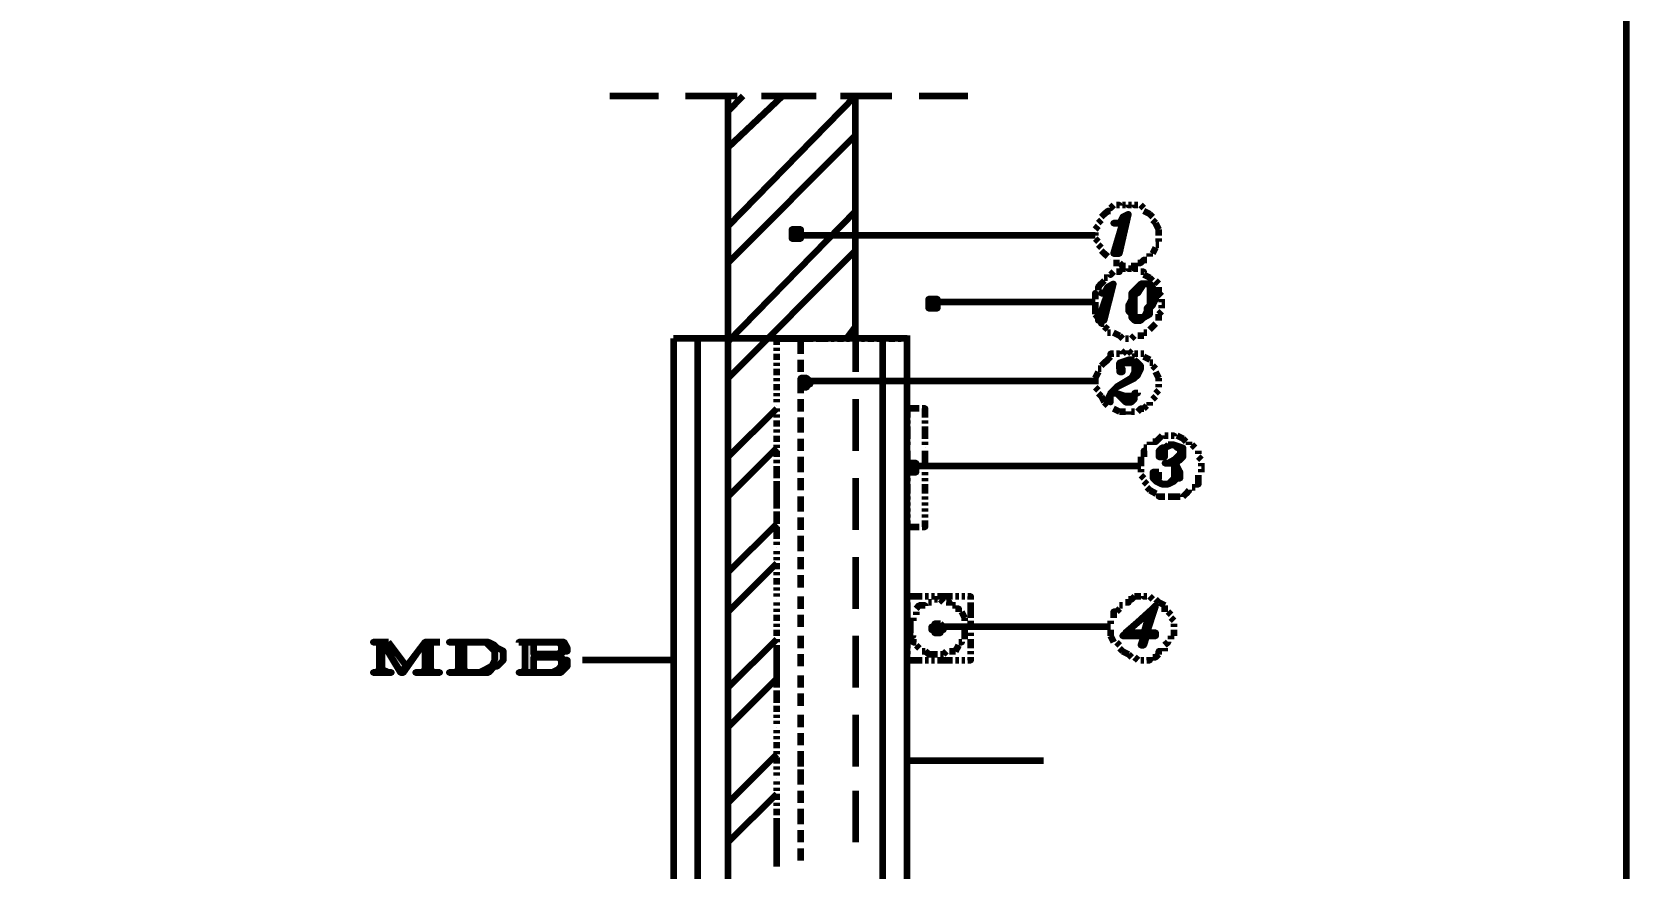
# Model space of a CAD drawing. Header units: inches. Extents: x 16 to 776, y 37 to 575.
# Drawn here: x 325.8 to 413.3, y 358.6 to 404.5 of the extents above; entities that cross this region are included whole.
import ezdxf

# ---------------------------------------------------------------- set-up
doc = ezdxf.new("R2010")
doc.units = ezdxf.units.IN
doc.header["$MEASUREMENT"] = 0
for name, color, linetype, lineweight in [('H', 7, 'CONTINUOUS', 100), ('P', 250, 'CONTINUOUS', 100), ('Text', 250, 'CONTINUOUS', 100)]:
    doc.layers.add(name, color=color, linetype=linetype, lineweight=lineweight)
doc.styles.get("Standard").update_dxf_attribs({"font": 'txt', "width": 0.75})

msp = doc.modelspace()

# ---------------------------------------------------------------- hatches: boundary and pattern name
at = {"layer": 'H', "linetype": 'Continuous'}
for points in [[(386, 394.5), (385.667, 394.333), (385.667, 394), (385.167, 392.333), (385.5, 392.333)], [(367.667, 393.667), (368, 393.667), (367.5, 393.667)], [(368, 393.667), (367.5, 393.667), (368, 393.5)], [(367.5, 393.667), (368, 393.5), (367.5, 393.5)], [(368, 393.5), (367.5, 393.5), (368, 393.333)], [(367.5, 393.5), (368, 393.333), (367.5, 393.333)], [(368, 393.333), (367.5, 393.333), (368, 393.167)], [(367.5, 393.333), (368, 393.167), (367.5, 393.167)], [(367.833, 393.667), (367.667, 393.667), (368, 393.667)], [(368, 393.167), (367.5, 393.167), (367.833, 393.167)], [(367.5, 393.167), (367.833, 393.167), (367.667, 393.167)], [(385.167, 390.667), (384.833, 390.5), (384.833, 390.167), (384.333, 388.667), (384.667, 388.667)], [(387.167, 390.667), (386.833, 390.667), (386.667, 390.667), (386.333, 390.333), (386.167, 390.167), (386.167, 389.833), (386, 389.5), (386, 389.167), (386.167, 389), (386.167, 388.833), (386.333, 388.667), (386.333, 388.833), (386.333, 389), (386.333, 389.5), (386.333, 389.833), (386.333, 390.167), (386.5, 390.167), (386.833, 390.667), (387, 390.667)], [(375.167, 389.833), (375.5, 389.833), (375, 389.833)], [(375.5, 389.833), (375, 389.833), (375.5, 389.667)], [(375, 389.833), (375.5, 389.667), (375, 389.667)], [(375.333, 389.833), (375.167, 389.833), (375.5, 389.833)], [(375.5, 389.667), (375, 389.667), (375.5, 389.5)], [(375, 389.667), (375.5, 389.5), (375, 389.5)], [(375.5, 389.5), (375, 389.5), (375.5, 389.333)], [(375, 389.5), (375.5, 389.333), (375, 389.333)], [(375.5, 389.333), (375, 389.333), (375.333, 389.333)], [(375, 389.333), (375.333, 389.333), (375.167, 389.333)], [(386.333, 386.5), (386, 386.5), (385.5, 386.333), (385.5, 386), (385.5, 385.833), (385.667, 385.833), (385.667, 386), (385.5, 386), (385.5, 386.333), (385.667, 386.333), (386, 386.333), (386.333, 386.333)], [(368.167, 385.5), (368.333, 385.5), (368, 385.5)], [(368.333, 385.5), (368, 385.5), (368.5, 385.333)], [(368, 385.5), (368.5, 385.333), (368, 385.333)], [(368.5, 385.333), (368, 385.333), (368.5, 385.167)], [(368, 385.333), (368.5, 385.167), (368, 385.167)], [(368.5, 385.167), (368, 385.167), (368.333, 385.167)], [(368.333, 385.167), (368, 385.167), (368.333, 385)], [(368, 385.167), (368.333, 385), (368, 385)], [(368, 385), (368.167, 385), (368.333, 385)], [(386.333, 384.667), (386.333, 384.5), (385.833, 384.5), (386.333, 384.333)], [(388.167, 381.833), (388, 381.667), (387.833, 381.667), (387.667, 381.5), (387.667, 381.167), (388, 381.167), (388, 381.5), (387.667, 381.5), (387.833, 381.667), (388, 381.667), (388.333, 381.833), (388.5, 381.833)], [(374, 380.833), (374.333, 380.833), (373.833, 380.833)], [(374.333, 380.833), (373.833, 380.833), (374.333, 380.667)], [(373.833, 380.833), (374.333, 380.667), (373.833, 380.667)], [(374.333, 380.667), (373.833, 380.667), (374.333, 380.5)], [(373.833, 380.667), (374.333, 380.5), (373.833, 380.5)], [(374.333, 380.5), (373.833, 380.5), (374.333, 380.333)], [(373.833, 380.5), (374.333, 380.333), (373.833, 380.333)], [(374.333, 380.333), (373.833, 380.333), (374.167, 380.333)], [(373.833, 380.333), (374.167, 380.333), (374, 380.333)], [(374.167, 380.833), (374, 380.833), (374.333, 380.833)], [(387.667, 380.333), (387.333, 380.333), (387.333, 380), (387.5, 379.833), (387.833, 379.667), (387.667, 379.833), (387.5, 380), (387.333, 380), (387.667, 380)], [(387.5, 373), (385.667, 371.333), (386.833, 371.333), (386.667, 370.833), (386.833, 370.833), (387, 371.333), (387.5, 371.333), (387.5, 371.5), (387, 371.5), (385.833, 371.5), (387.167, 372.667)], [(387.5, 373), (387.167, 372.667), (386.833, 371.5), (385.833, 371.5), (387, 371.5)], [(375.333, 371.833), (375.833, 371.833), (375.167, 371.833)], [(375.833, 371.833), (375.167, 371.833), (375.833, 371.667)], [(375.167, 371.833), (375.833, 371.667), (375.167, 371.667)], [(375.167, 371.667), (375.833, 371.667), (375.333, 371.667)], [(375.5, 372), (375.667, 372), (375.333, 372)], [(375.667, 372), (375.333, 372), (375.833, 371.833)], [(375.333, 372), (375.833, 371.833), (375.333, 371.833)], [(375.833, 371.667), (375.333, 371.667), (375.667, 371.667)], [(375.667, 371.667), (375.333, 371.667), (375.667, 371.5)], [(375.333, 371.667), (375.667, 371.5), (375.333, 371.5)], [(375.333, 371.5), (375.667, 371.5), (375.5, 371.5)], [(344.833, 371), (344.833, 369.5), (344.667, 369.333), (344.5, 369.333), (345.5, 369.333), (345.333, 369.333), (345, 369.5), (345, 371)], [(345.333, 371), (344.5, 371), (344.667, 371), (344.833, 371), (345, 371), (346, 369.333), (346.333, 369.667)], [(348.167, 371), (347.333, 371), (346.333, 369.667), (346, 369.333), (346.167, 369.333), (347.333, 371), (347.833, 371)], [(347.833, 371), (347.333, 371), (347.333, 369.5), (347.167, 369.333), (347, 369.333), (346.833, 369.333), (348.167, 369.333), (347.833, 369.333), (347.667, 369.5), (347.667, 371)], [(350.333, 371), (348.667, 371), (349, 371), (350.333, 371), (350.667, 371), (351, 370.667), (351.167, 370.5), (351.167, 370), (351, 369.667), (350.667, 369.5), (350.333, 369.333), (350, 369.333), (349, 369.333), (348.667, 369.333), (350.333, 369.333), (350.833, 369.333), (351.167, 369.667), (351.333, 369.667), (351.667, 370), (351.667, 370.5), (351.333, 370.667), (351.167, 370.833), (350.833, 371)], [(349, 371), (349.167, 371), (349.167, 369.5), (349, 369.333), (350, 369.333), (349.667, 369.333), (349.5, 369.5), (349.5, 371), (349.667, 371), (350, 371), (350.333, 371)], [(352.5, 371), (352.667, 371), (352.833, 371), (352.833, 369.5), (352.667, 369.333), (352.5, 369.333), (353.5, 369.333), (353.333, 369.333), (353.333, 369.5), (353.333, 370.167), (354.333, 370.167), (354.5, 370.167), (353.333, 370.333), (353.333, 371), (353.5, 371), (354.333, 371)], [(354.333, 371), (354.667, 371), (354.833, 370.833), (354.833, 370.5), (354.667, 370.333), (354.333, 370.333), (353.333, 370.333), (354.5, 370.167), (354.833, 370.333), (355, 370.5), (355.167, 370.5), (355.167, 370.667), (355, 371), (354.833, 371)], [(354.5, 370.167), (354.333, 370.167), (354.667, 370.167), (354.833, 370), (354.833, 369.667), (354.667, 369.5), (354.333, 369.333), (353.5, 369.333), (352.5, 369.333), (354.333, 369.333), (354.833, 369.333), (355, 369.5), (355.167, 369.667), (355.167, 370), (355, 370), (354.833, 370.167)]]:
    msp.add_hatch(color=0, dxfattribs=at).paths.add_polyline_path(points)
h = msp.add_hatch(color=0, dxfattribs=at)
edge = h.paths.add_edge_path()
edge.add_line((385.667, 394.333), (385.167, 394))
edge.add_line((385.167, 394), (385.5, 394))
edge.add_line((385.5, 394), (385.667, 394))
h = msp.add_hatch(color=0, dxfattribs=at)
edge = h.paths.add_edge_path()
edge.add_line((387, 390.667), (387.167, 390.667))
edge.add_line((387.167, 390.667), (387.167, 390.333))
edge.add_line((387.167, 390.333), (387.167, 389.833))
edge.add_line((387.167, 389.833), (387.167, 389.5))
edge.add_line((387.167, 389.5), (387, 389.333))
edge.add_line((387, 389.333), (387, 389.167))
edge.add_line((387, 389.167), (386.833, 388.833))
edge.add_line((386.833, 388.833), (386.667, 388.833))
edge.add_line((386.667, 388.833), (386.333, 388.833))
edge.add_line((386.333, 388.833), (386.333, 388.667))
edge.add_line((386.333, 388.667), (386.667, 388.667))
edge.add_line((386.667, 388.667), (386.833, 388.833))
edge.add_line((386.833, 388.833), (387.167, 389))
edge.add_line((387.167, 389), (387.167, 389.333))
edge.add_line((387.167, 389.333), (387.333, 389.5))
edge.add_line((387.333, 389.5), (387.5, 389.833))
edge.add_line((387.5, 389.833), (387.5, 390.167))
edge.add_line((387.5, 390.167), (387.333, 390.5))
h = msp.add_hatch(color=0, dxfattribs=at)
edge = h.paths.add_edge_path()
edge.add_line((384.833, 390.5), (384.5, 390.167))
edge.add_line((384.5, 390.167), (384.667, 390.167))
edge.add_line((384.667, 390.167), (384.833, 390.167))
h = msp.add_hatch(color=0, dxfattribs=at)
edge = h.paths.add_edge_path()
edge.add_line((386.333, 386.5), (386.333, 386.333))
edge.add_line((386.333, 386.333), (386.333, 386.167))
edge.add_line((386.333, 386.167), (386.333, 386))
edge.add_line((386.333, 386), (386.333, 385.833))
edge.add_line((386.333, 385.833), (386.167, 385.5))
edge.add_line((386.167, 385.5), (385.333, 385))
edge.add_line((385.333, 385), (385, 384.667))
edge.add_line((385, 384.667), (384.833, 384.333))
edge.add_line((384.833, 384.333), (385, 384.167))
edge.add_line((385, 384.167), (385, 384.5))
edge.add_line((385, 384.5), (385.333, 384.667))
edge.add_line((385.333, 384.667), (385, 384.667))
edge.add_line((385, 384.667), (385.333, 385))
edge.add_line((385.333, 385), (386.333, 385.5))
edge.add_line((386.333, 385.5), (386.5, 385.667))
edge.add_line((386.5, 385.667), (386.667, 386))
edge.add_line((386.667, 386), (386.667, 386.167))
edge.add_line((386.667, 386.167), (386.5, 386.333))
h = msp.add_hatch(color=0, dxfattribs=at)
edge = h.paths.add_edge_path()
edge.add_line((385, 384.667), (385.333, 384.667))
edge.add_line((385.333, 384.667), (385.833, 384.167))
edge.add_line((385.833, 384.167), (386.167, 384.167))
edge.add_line((386.167, 384.167), (386.333, 384.333))
edge.add_line((386.333, 384.333), (385.833, 384.5))
h = msp.add_hatch(color=0, dxfattribs=at)
edge = h.paths.add_edge_path()
edge.add_line((388.5, 381.833), (388.667, 381.667))
edge.add_line((388.667, 381.667), (388.833, 381.667))
edge.add_line((388.833, 381.667), (388.833, 381.333))
edge.add_line((388.833, 381.333), (388.667, 381.167))
edge.add_line((388.667, 381.167), (388.5, 381))
edge.add_line((388.5, 381), (388, 380.833))
edge.add_line((388, 380.833), (388.167, 380.833))
edge.add_line((388.167, 380.833), (388.5, 380.833))
edge.add_line((388.5, 380.833), (388.5, 380.5))
edge.add_line((388.5, 380.5), (388.5, 380.167))
edge.add_line((388.5, 380.167), (388.5, 380))
edge.add_line((388.5, 380), (388.333, 379.833))
edge.add_line((388.333, 379.833), (387.833, 379.667))
edge.add_line((387.833, 379.667), (388.167, 379.667))
edge.add_line((388.167, 379.667), (388.5, 379.833))
edge.add_line((388.5, 379.833), (388.667, 380))
edge.add_line((388.667, 380), (388.833, 380))
edge.add_line((388.833, 380), (388.833, 380.333))
edge.add_line((388.833, 380.333), (388.667, 380.667))
edge.add_line((388.667, 380.667), (388.333, 380.833))
edge.add_line((388.333, 380.833), (388.5, 380.833))
edge.add_line((388.5, 380.833), (388.833, 381))
edge.add_line((388.833, 381), (389, 381.167))

# ---------------------------------------------------------------- linework, layer by layer
at = {"layer": 'P', "color": 0, "linetype": 'Continuous'}
for points in [[(54.833, 490.833), (413.333, 490.833), (413.333, 96.167), (54.833, 96.167), (54.833, 490.833)], [(220.833, 490.833), (413.333, 490.833), (413.333, 96.167), (220.833, 96.167), (220.833, 490.833)], [(357.5, 401), (360.167, 401)], [(361.667, 401), (364.5, 401)], [(364, 295), (364, 401)], [(364, 400.167), (364.833, 401)], [(364, 393.833), (371, 401)], [(364, 398.167), (367, 401)], [(365.833, 401), (368.833, 401)], [(370.167, 401), (373, 401)], [(371, 387.667), (371, 401)], [(374.5, 401), (377.167, 401)], [(364, 391.833), (371, 398.833)], [(364, 387.5), (371, 394.667)], [(384.5, 394.167), (384.333, 394)], [(384.667, 394.5), (384.5, 394.333)], [(385, 394.667), (384.833, 394.667), (384.667, 394.5)], [(385.167, 395), (385, 394.833), (385, 394.833)], [(386, 394.5), (386, 394.5), (385.667, 394.333), (385.667, 394), (385.167, 392.333), (385.5, 392.333), (386, 394.5)], [(385.667, 394.333), (385.5, 394), (385.167, 394), (385.167, 394), (385.5, 394), (385.667, 394), (385.667, 394.333)], [(385.5, 395), (385.5, 395), (385.333, 395)], [(385.833, 395), (385.667, 395)], [(386.167, 395), (386, 395), (386, 395)], [(386.5, 395), (386.333, 395), (386.333, 395)], [(386.833, 394.833), (386.667, 395)], [(387.167, 394.5), (386.833, 394.667)], [(387.333, 394.333), (387.167, 394.5)], [(387.5, 394), (387.333, 394.167)], [(367.833, 393.667), (367.667, 393.667), (367.5, 393.667), (368, 393.667), (367.833, 393.667)], [(368, 393.667), (367.5, 393.667), (367.5, 393.667), (368, 393.667), (368, 393.667)], [(368, 393.667), (367.5, 393.667), (367.5, 393.5), (368, 393.5), (368, 393.667)], [(367.833, 393.667), (367.833, 393.667), (367.667, 393.667), (367.667, 393.667), (367.5, 393.667)], [(367.5, 393.667), (367.5, 393.5), (367.5, 393.333)], [(368, 393.5), (367.5, 393.5), (367.5, 393.5), (368, 393.5), (368, 393.5)], [(368, 393.5), (367.5, 393.5), (367.5, 393.5), (368, 393.5), (368, 393.5)], [(368, 393.5), (367.5, 393.5), (367.5, 393.333), (368, 393.333), (368, 393.5)], [(368, 393.333), (367.5, 393.333), (367.5, 393.333), (368, 393.333), (368, 393.333)], [(368, 393.333), (367.5, 393.333), (367.5, 393.167), (368, 393.167), (368, 393.333)], [(367.667, 393.667), (367.833, 393.667), (367.667, 393.667), (367.667, 393.667)], [(367.833, 393.667), (367.667, 393.667), (367.667, 393.667), (367.833, 393.667), (367.833, 393.667)], [(384.167, 393.333), (367.667, 393.333)], [(368, 393.333), (368, 393.5), (368, 393.667)], [(368, 393.333), (368.167, 393.333)], [(384.333, 393.833), (384.167, 393.667)], [(384.167, 393.5), (384.167, 393.333)], [(387.667, 393.667), (387.5, 394)], [(387.667, 393.333), (387.667, 393.667)], [(387.667, 393.333), (387.667, 393.333)], [(364, 385.5), (371, 392.5)], [(368, 393.167), (367.5, 393.167), (367.5, 393.167), (368, 393.167), (368, 393.167)], [(368, 393.167), (367.5, 393.167), (367.5, 393.167), (368, 393.167), (368, 393.167)], [(368, 393.167), (367.5, 393.167), (367.5, 393.167), (368, 393.167), (368, 393.167)], [(368, 393.167), (367.5, 393.167), (367.5, 393.167), (368, 393.167), (368, 393.167)], [(368, 393.167), (367.5, 393.167), (367.667, 393.167), (367.833, 393.167), (368, 393.167)], [(367.5, 393.167), (367.5, 393.167), (367.667, 393.167)], [(367.833, 393.167), (367.667, 393.167), (367.667, 393.167), (367.833, 393.167), (367.833, 393.167)], [(367.833, 393.167), (368, 393.167), (368, 393.167), (368, 393.167)], [(384.167, 393.167), (384.333, 393)], [(384.333, 392.833), (384.5, 392.667)], [(384.5, 392.5), (384.667, 392.333)], [(387.333, 392.333), (387.5, 392.667)], [(387.5, 392.833), (387.667, 392.833)], [(387.667, 393), (387.667, 393.167)], [(384.667, 392.333), (384.833, 392.167)], [(385, 392), (385, 392)], [(385.167, 391.833), (385.5, 391.833)], [(385.5, 391.5), (385.5, 391.333), (385.333, 391.333)], [(385.5, 391.833), (385.667, 391.667), (385.833, 391.667)], [(385.833, 391.5), (385.667, 391.5), (385.5, 391.5)], [(386, 391.667), (386, 391.667)], [(386.167, 391.5), (386, 391.5), (386, 391.5)], [(386.167, 391.667), (386.333, 391.667), (386.333, 391.833)], [(386.5, 391.5), (386.333, 391.5), (386.333, 391.5)], [(386.5, 391.833), (386.667, 391.833), (386.833, 392)], [(386.833, 392), (386.833, 392), (387, 392)], [(387.167, 392.167), (387.167, 392.333)], [(385.167, 390.667), (385.167, 390.667), (384.833, 390.5), (384.833, 390.167), (384.333, 388.667), (384.667, 388.667), (385.167, 390.667)], [(384.5, 390.667), (384.333, 390.5), (384.333, 390.333)], [(384.667, 390.833), (384.5, 390.667)], [(384.833, 391), (384.667, 391)], [(385.167, 391.333), (385, 391.167), (385, 391.167)], [(387.167, 390.667), (386.833, 390.667), (386.667, 390.667), (386.333, 390.333), (386.167, 390.167), (386.167, 389.833), (386, 389.5), (386, 389.167), (386.167, 389), (386.167, 388.833), (386.333, 388.667), (386.333, 388.833), (386.333, 388.833), (386.333, 389), (386.333, 389.5), (386.333, 389.833), (386.333, 390.167), (386.5, 390.167), (386.833, 390.667), (386.833, 390.667), (387, 390.667), (387.167, 390.667)], [(387.167, 390.667), (387, 390.667), (387.167, 390.667), (387.167, 390.333), (387.167, 389.833), (387.167, 389.5), (387, 389.333), (387, 389.167), (386.833, 388.833), (386.667, 388.833), (386.333, 388.833), (386.333, 388.667), (386.667, 388.667), (386.833, 388.833), (387.167, 389), (387.167, 389.333), (387.333, 389.5), (387.5, 389.833), (387.5, 390.167), (387.333, 390.5), (387.167, 390.667), (387.167, 390.667)], [(386.833, 391.333), (386.833, 391.333), (386.667, 391.333)], [(387.167, 391), (386.833, 391.167)], [(387.333, 390.833), (387.167, 391)], [(387.667, 390.667), (387.5, 390.833)], [(375.333, 389.833), (375.167, 389.833), (375, 389.833), (375.5, 389.833), (375.333, 389.833)], [(375.5, 389.833), (375, 389.833), (375, 389.833), (375.5, 389.833), (375.5, 389.833)], [(375.5, 389.833), (375, 389.833), (375, 389.833), (375.5, 389.833), (375.5, 389.833)], [(375.5, 389.833), (375, 389.833), (375, 389.667), (375.5, 389.667), (375.5, 389.833)], [(375, 389.833), (375, 389.667), (375, 389.5)], [(375.167, 389.833), (375.167, 389.833), (375.167, 389.833), (375.333, 389.833), (375.167, 389.833)], [(375.333, 389.833), (375.167, 389.833), (375.167, 389.833), (375.333, 389.833), (375.333, 389.833)], [(375.333, 389.833), (375.167, 389.833), (375.167, 389.833), (375.333, 389.833), (375.333, 389.833)], [(375.333, 389.833), (375.167, 389.833), (375.167, 389.833)], [(375.5, 389.667), (375.5, 389.833), (375.5, 389.833)], [(384.167, 390.167), (384.167, 390.167), (384.167, 390)], [(384.167, 390), (384.167, 389.833)], [(384.833, 390.5), (384.667, 390.167), (384.5, 390.167), (384.5, 390.167), (384.667, 390.167), (384.833, 390.167), (384.833, 390.5)], [(387.667, 390.167), (387.667, 390.333), (387.667, 390.5)], [(387.833, 390), (387.667, 390.167)], [(387.833, 389.667), (387.833, 389.833)], [(375.5, 389.667), (375, 389.667), (375, 389.667), (375.5, 389.667), (375.5, 389.667)], [(375.5, 389.667), (375, 389.667), (375, 389.5), (375.5, 389.5), (375.5, 389.667)], [(375.5, 389.5), (375, 389.5), (375, 389.5), (375.5, 389.5), (375.5, 389.5)], [(375.5, 389.5), (375, 389.5), (375, 389.5), (375.5, 389.5), (375.5, 389.5)], [(375.5, 389.5), (375, 389.5), (375, 389.333), (375.5, 389.333), (375.5, 389.5)], [(375.5, 389.333), (375, 389.333), (375.167, 389.333), (375.333, 389.333), (375.5, 389.333)], [(375, 389.333), (375.167, 389.333), (375.167, 389.333)], [(375.333, 389.333), (375.167, 389.333), (375.167, 389.333), (375.333, 389.333), (375.333, 389.333)], [(375.333, 389.333), (375.167, 389.333), (375.167, 389.333), (375.333, 389.333), (375.333, 389.333)], [(375.333, 389.333), (375.167, 389.333), (375.167, 389.333), (375.167, 389.333), (375.333, 389.333)], [(384.167, 389.667), (375.333, 389.667)], [(375.333, 389.333), (375.5, 389.333), (375.5, 389.5)], [(375.5, 389.667), (375.667, 389.667)], [(384.167, 389.667), (384.167, 389.333)], [(384.167, 389.333), (384.167, 389)], [(384.167, 389), (384.333, 388.833), (384.333, 388.667)], [(387.667, 389), (387.833, 389.167)], [(387.667, 388.667), (387.667, 389)], [(387.833, 389.667), (388, 389.667)], [(387.833, 389.333), (387.833, 389.5)], [(370.5, 387.667), (371, 388.333)], [(384.5, 388.667), (384.5, 388.5), (384.667, 388.5)], [(384.667, 388.333), (384.833, 388.167)], [(384.833, 388), (385, 388)], [(385.167, 388), (385.5, 387.833)], [(386.833, 388), (387, 388)], [(387.167, 388.167), (387.333, 388.333)], [(387.333, 388.333), (387.5, 388.5)], [(361, 387.667), (361, 352.167), (364, 352.167), (366.667, 352.167), (373.833, 352.167), (373.833, 387.667), (366.667, 387.667), (364, 387.667), (361, 387.667)], [(362.333, 345.167), (362.333, 387.667)], [(364, 387.667), (364, 387.667)], [(366.667, 387.667), (366.667, 387.667)], [(366.667, 387.5), (366.667, 387.667)], [(366.667, 387.667), (366.667, 387.667)], [(366.667, 387.667), (366.833, 387.667)], [(366.667, 387.667), (366.667, 387.667)], [(366.667, 387.333), (366.667, 387.5)], [(366.667, 387), (366.667, 387.167)], [(366.667, 387.167), (366.667, 387.167)], [(366.833, 387.667), (367, 387.667)], [(367, 387.667), (367.167, 387.667)], [(367.167, 387.667), (367.333, 387.667)], [(367.333, 387.667), (367.5, 387.667)], [(367.5, 387.667), (367.667, 387.667)], [(367.667, 387.667), (367.833, 387.667)], [(368, 386.833), (368, 387.667)], [(368, 387.667), (368, 387.667)], [(368, 387.667), (368.167, 387.667)], [(368.167, 387.667), (368.333, 387.667)], [(368.333, 387.667), (368.5, 387.667)], [(368.5, 387.667), (368.667, 387.667)], [(368.833, 387.667), (368.833, 387.667)], [(368.833, 387.667), (369, 387.667)], [(369, 387.667), (369.167, 387.667)], [(369.167, 387.667), (369.333, 387.667)], [(369.333, 387.667), (369.5, 387.667)], [(369.667, 387.667), (369.667, 387.667)], [(369.667, 387.667), (369.833, 387.667)], [(370, 387.667), (370, 387.667)], [(370, 387.667), (370.167, 387.667)], [(370.167, 387.667), (370.333, 387.667)], [(370.5, 387.667), (370.5, 387.667)], [(370.5, 387.667), (370.667, 387.667)], [(370.833, 387.667), (371, 387.667)], [(371, 387.667), (371, 385.833)], [(371, 387.667), (371, 387.667)], [(371, 387.667), (371.167, 387.667)], [(371.333, 387.667), (371.333, 387.667)], [(371.333, 387.667), (371.5, 387.667)], [(371.667, 387.667), (371.833, 387.667)], [(371.833, 387.667), (371.833, 387.667)], [(371.833, 387.667), (372, 387.667)], [(372.167, 387.667), (372.167, 387.667)], [(372.167, 387.667), (372.333, 387.667)], [(372.5, 345.167), (372.5, 387.667)], [(372.5, 387.667), (372.667, 387.667)], [(372.667, 387.667), (372.667, 387.667)], [(372.833, 387.667), (373, 387.667)], [(373, 387.667), (373, 387.667)], [(373, 387.667), (373.167, 387.667)], [(373.333, 387.667), (373.5, 387.667)], [(373.5, 387.667), (373.5, 387.667)], [(373.667, 387.667), (373.833, 387.667)], [(373.833, 387.667), (374, 387.667)], [(373.833, 387.5), (373.833, 387.667)], [(373.833, 387.667), (374, 387.667)], [(373.833, 387.667), (374, 387.667)], [(373.833, 387.333), (373.833, 387.5)], [(373.833, 387), (373.833, 387.167)], [(373.833, 387.167), (373.833, 387.167)], [(385.5, 387.833), (385.667, 387.667)], [(385.833, 387.667), (386, 387.667)], [(386.167, 387.667), (386.333, 387.833)], [(386.5, 387.833), (386.833, 387.833)], [(366.667, 386.667), (366.667, 386.833)], [(366.667, 386.833), (366.667, 386.833)], [(366.667, 386.5), (366.667, 386.667)], [(366.667, 386.167), (366.667, 386.333)], [(366.667, 386.333), (366.667, 386.333)], [(368, 385.833), (368, 386.5)], [(373.833, 386.667), (373.833, 386.833)], [(373.833, 386.833), (374, 386.833)], [(373.833, 386.5), (373.833, 386.667)], [(373.833, 386.167), (373.833, 386.333)], [(373.833, 386.333), (373.833, 386.333)], [(384.667, 386.333), (384.667, 386.333), (384.5, 386.167)], [(385, 386.667), (384.833, 386.5), (384.667, 386.333)], [(386.333, 386.5), (386.333, 386.333), (386.333, 386.333), (386.333, 386.167), (386.333, 386), (386.333, 385.833), (386.167, 385.5), (385.333, 385), (385, 384.667), (384.833, 384.333), (385, 384.167), (385, 384.5), (385, 384.667), (385.333, 384.667), (385, 384.667), (385, 384.667), (385.333, 385), (386.333, 385.5), (386.5, 385.667), (386.667, 386), (386.667, 386.167), (386.5, 386.333), (386.333, 386.5)], [(385.167, 386.833), (385, 386.833), (385, 386.667)], [(385.5, 386.833), (385.5, 386.833), (385.333, 386.833)], [(386.333, 386.5), (386, 386.5), (385.5, 386.333), (385.5, 386.333), (385.5, 386), (385.5, 385.833), (385.667, 385.833), (385.667, 386), (385.5, 386), (385.5, 386.333), (385.667, 386.333), (386, 386.333), (386.333, 386.333), (386.333, 386.5)], [(385.833, 387), (385.667, 386.833)], [(386.167, 386.833), (386, 387), (386, 387)], [(386.5, 386.833), (386.333, 386.833), (386.333, 386.833)], [(386.833, 386.833), (386.667, 386.833)], [(387.167, 386.5), (386.833, 386.667)], [(387.333, 386.333), (387.167, 386.333)], [(366.667, 385.833), (366.667, 386)], [(366.667, 386), (366.667, 386)], [(366.667, 385.667), (366.667, 385.833)], [(366.667, 385.333), (366.667, 385.5)], [(366.667, 385.5), (366.667, 385.5)], [(368, 384.667), (368, 385.5)], [(368.333, 385.5), (368.167, 385.5), (368, 385.5), (368.333, 385.5), (368.333, 385.5)], [(368.333, 385.5), (368, 385.5), (368, 385.5), (368.333, 385.5), (368.333, 385.5)], [(368.333, 385.5), (368, 385.5), (368, 385.5), (368.333, 385.5), (368.333, 385.5)], [(368.333, 385.5), (368, 385.5), (368, 385.5), (368.333, 385.5), (368.333, 385.5)], [(368.333, 385.5), (368, 385.5), (368, 385.5), (368.333, 385.5), (368.333, 385.5)], [(368.333, 385.5), (368, 385.5), (368, 385.333), (368.5, 385.333), (368.333, 385.5)], [(368.333, 385.5), (368.167, 385.5), (368, 385.5)], [(368, 385.5), (368, 385.333), (368, 385.167)], [(368.167, 385.5), (368.333, 385.5), (368.167, 385.5), (368.167, 385.5)], [(368.5, 385.333), (368.333, 385.333), (368.333, 385.5)], [(373.833, 385.833), (373.833, 386)], [(373.833, 386), (373.833, 386)], [(373.833, 385.667), (373.833, 385.833)], [(373.833, 385.333), (373.833, 385.5)], [(373.833, 385.5), (373.833, 385.5)], [(384.333, 385.833), (384.167, 385.5)], [(384.167, 385.5), (384.167, 385.167)], [(384.5, 386), (384.333, 386)], [(387.5, 386), (387.333, 386.167)], [(387.667, 385.5), (387.5, 385.833)], [(387.667, 385.333), (387.667, 385.5)], [(366.667, 385), (366.667, 385.167)], [(366.667, 384.833), (366.667, 385)], [(366.667, 385), (366.667, 385)], [(366.667, 384.5), (366.667, 384.667)], [(366.667, 384.667), (366.667, 384.667)], [(368.5, 385.333), (368, 385.333), (368, 385.333), (368.5, 385.333), (368.5, 385.333)], [(368.5, 385.333), (368, 385.333), (368, 385.167), (368.5, 385.167), (368.5, 385.333)], [(368.5, 385.167), (368, 385.167), (368, 385.167), (368.333, 385.167), (368.5, 385.167)], [(368.333, 385.167), (368, 385.167), (368, 385), (368.333, 385), (368.333, 385.167)], [(368.333, 385), (368, 385), (368, 385), (368.333, 385), (368.333, 385)], [(368.333, 385), (368, 385), (368, 385), (368.333, 385), (368.333, 385)], [(368.333, 385), (368, 385), (368, 385), (368.333, 385), (368.333, 385)], [(368, 385), (368.167, 385), (368.167, 385), (368.333, 385), (368, 385)], [(368, 385), (368.333, 385), (368.333, 385), (368, 385)], [(368, 385), (368, 385), (368, 385), (368.167, 385)], [(384.167, 385.333), (368.167, 385.333)], [(368.333, 385), (368.333, 385), (368.333, 385.167)], [(368.5, 385.333), (368.667, 385.333)], [(373.833, 385), (373.833, 385.167)], [(373.833, 384.833), (373.833, 385)], [(373.833, 385), (373.833, 385)], [(373.833, 384.5), (373.833, 384.667)], [(373.833, 384.667), (373.833, 384.667)], [(384.167, 385), (384.333, 384.833)], [(384.333, 384.667), (384.5, 384.5)], [(384.5, 384.5), (384.667, 384.167)], [(385.333, 384.667), (385, 384.667), (385, 384.667), (385.333, 384.667), (385.833, 384.167), (386.167, 384.167), (386.333, 384.333), (385.833, 384.5), (385.333, 384.667)], [(386.5, 384.667), (386.333, 384.667), (386.333, 384.667), (386.333, 384.5), (385.833, 384.5), (386.333, 384.333), (386.333, 384.667), (386.5, 384.667), (386.5, 384.667)], [(387.333, 384.333), (387.5, 384.5)], [(387.5, 384.667), (387.667, 384.833)], [(387.667, 385.333), (387.667, 385.333)], [(387.667, 385), (387.667, 385.167)], [(364, 381.167), (366.667, 383.833)], [(366.667, 384.167), (366.667, 384.333)], [(366.667, 384.167), (366.667, 384.167)], [(366.667, 384), (366.667, 384)], [(366.667, 383.667), (366.667, 383.833)], [(366.667, 383.833), (366.667, 383.833)], [(368, 383.667), (368, 384.333)], [(371, 384.333), (371, 381.5)], [(373.833, 384.167), (373.833, 384.333)], [(373.833, 384.167), (373.833, 384.167)], [(373.833, 384), (374, 384)], [(373.833, 383.667), (373.833, 383.833)], [(373.833, 383.833), (373.833, 383.833)], [(374, 383.833), (373.833, 383.833), (373.833, 383.5)], [(373.833, 383.833), (374, 383.833)], [(374.333, 383.833), (374, 383.833)], [(374.5, 383.833), (374.333, 383.833)], [(374.833, 383.5), (374.833, 383.833), (374.667, 383.833)], [(374.833, 383.833), (374.833, 383.833)], [(384.667, 384.167), (384.833, 384)], [(385, 383.833), (385, 383.833)], [(385.167, 383.833), (385.5, 383.667)], [(385.5, 383.667), (385.667, 383.667), (385.833, 383.667)], [(386, 383.5), (386, 383.5), (386, 383.667)], [(386.167, 383.667), (386.333, 383.667)], [(386.5, 383.667), (386.667, 383.833), (386.833, 383.833)], [(386.833, 383.833), (387, 384)], [(387.167, 384), (387.167, 384.167), (387.167, 384.167)], [(366.667, 383.333), (366.667, 383.5)], [(366.667, 383.333), (366.667, 383.333)], [(366.667, 383), (366.667, 383.167)], [(366.667, 382.833), (366.667, 383)], [(366.667, 383), (366.667, 383)], [(368, 382.5), (368, 383.333)], [(373.833, 383.333), (373.833, 383.5)], [(373.833, 383.5), (373.833, 383.333)], [(373.833, 383.333), (373.833, 383.333)], [(373.833, 383), (373.833, 383.167)], [(373.833, 383.167), (373.833, 383)], [(373.833, 382.833), (373.833, 383)], [(373.833, 383), (373.833, 383)], [(373.833, 382.833), (373.833, 382.5)], [(374.833, 383.333), (374.833, 383.5)], [(374.833, 383), (374.833, 383.167)], [(374.833, 382.5), (374.833, 382.833)], [(366.667, 382.5), (366.667, 382.667)], [(366.667, 382.5), (366.667, 382.5)], [(366.667, 382.167), (366.667, 382.333)], [(366.667, 382), (366.667, 382.167)], [(366.667, 382), (366.667, 382)], [(368, 381.5), (368, 382.167)], [(373.833, 382.5), (373.833, 382.667)], [(373.833, 382.5), (373.833, 382.5)], [(373.833, 382.5), (373.833, 382.167)], [(373.833, 382.167), (373.833, 382.333)], [(373.833, 382), (373.833, 382.167)], [(373.833, 382), (373.833, 382)], [(373.833, 382), (373.833, 381.833)], [(374.833, 382.167), (374.833, 382.5)], [(374.833, 381.833), (374.833, 382)], [(387.167, 382), (387.167, 381.833)], [(387.667, 382.167), (387.5, 382), (387.333, 382)], [(387.833, 382.333), (387.667, 382.167), (387.667, 382.167)], [(388.167, 382.333), (388, 382.333), (388, 382.333)], [(388.5, 382.333), (388.5, 382.333), (388.333, 382.333)], [(389, 382.167), (388.667, 382.333)], [(389.167, 382), (389, 382.167)], [(389.333, 381.833), (389.333, 382)], [(364, 379), (366.667, 381.667)], [(366.667, 381.667), (366.667, 381.833)], [(366.667, 381.667), (366.667, 381.667)], [(366.667, 381.333), (366.667, 381.5)], [(366.667, 381.167), (366.667, 381.333)], [(366.667, 381.167), (366.667, 381.167)], [(366.667, 380.833), (366.667, 381)], [(368, 380.333), (368, 381.167)], [(373.833, 381.667), (373.833, 381.833)], [(373.833, 381.667), (373.833, 381.667)], [(373.833, 381.667), (373.833, 381.667)], [(373.833, 381.333), (373.833, 381.5)], [(373.833, 381.5), (373.833, 381.167)], [(373.833, 381.167), (373.833, 381.333)], [(373.833, 381.167), (374, 381.167)], [(373.833, 381.167), (373.833, 380.833)], [(373.833, 380.833), (373.833, 381)], [(374.833, 381.667), (374.833, 381.667)], [(374.833, 381.167), (374.833, 381.5)], [(374.833, 380.833), (374.833, 381.167)], [(386.667, 381.167), (386.667, 380.833)], [(387, 381.667), (386.833, 381.667)], [(386.833, 381.5), (386.833, 381.5), (386.833, 381.167)], [(388.167, 381.833), (388, 381.667), (387.833, 381.667), (387.667, 381.5), (387.667, 381.167), (388, 381.167), (388, 381.5), (387.667, 381.5), (387.833, 381.667), (388, 381.667), (388.333, 381.833), (388.5, 381.833), (388.5, 381.833), (388.167, 381.833)], [(388.5, 381.833), (388.5, 381.833), (388.667, 381.667), (388.833, 381.667), (388.833, 381.333), (388.667, 381.167), (388.5, 381), (388.167, 380.833), (388, 380.833), (388, 380.833), (388.167, 380.833), (388.5, 380.833), (388.5, 380.5), (388.5, 380.167), (388.5, 380), (388.333, 379.833), (388.167, 379.667), (387.833, 379.667), (387.833, 379.667), (388.167, 379.667), (388.5, 379.833), (388.667, 380), (388.833, 380), (388.833, 380.333), (388.667, 380.667), (388.5, 380.833), (388.333, 380.833), (388.5, 380.833), (388.833, 381), (389, 381.167), (389, 381.333), (389, 381.667), (389, 381.667), (388.5, 381.833)], [(389.667, 381.667), (389.5, 381.833)], [(389.833, 381.333), (389.833, 381.5)], [(390, 381), (389.833, 381.167)], [(366.667, 380.833), (366.667, 380.833)], [(366.667, 380.5), (366.667, 380.667)], [(366.667, 380.333), (366.667, 380.5)], [(366.667, 380.167), (366.667, 380.333)], [(366.667, 380), (366.667, 380.167)], [(374.167, 380.833), (374, 380.833), (373.833, 380.833), (374.333, 380.833), (374.167, 380.833)], [(374.333, 380.833), (373.833, 380.833), (373.833, 380.833), (374.333, 380.833), (374.333, 380.833)], [(374.333, 380.833), (373.833, 380.833), (373.833, 380.833), (374.333, 380.833), (374.333, 380.833)], [(374.333, 380.833), (373.833, 380.833), (373.833, 380.667), (374.333, 380.667), (374.333, 380.833)], [(373.833, 380.833), (373.833, 380.833)], [(373.833, 380.833), (373.833, 380.667)], [(373.833, 380.833), (373.833, 380.5)], [(386.667, 380.667), (373.833, 380.667)], [(374.333, 380.667), (373.833, 380.667), (373.833, 380.667), (374.333, 380.667), (374.333, 380.667)], [(374.333, 380.667), (373.833, 380.667), (373.833, 380.667), (374.333, 380.667), (374.333, 380.667)], [(374.333, 380.667), (373.833, 380.667), (373.833, 380.5), (374.333, 380.5), (374.333, 380.667)], [(373.833, 380.5), (373.833, 380.667)], [(374.333, 380.5), (373.833, 380.5), (373.833, 380.5), (374.333, 380.5), (374.333, 380.5)], [(374.333, 380.5), (373.833, 380.5), (373.833, 380.333), (374.333, 380.333), (374.333, 380.5)], [(373.833, 380.333), (373.833, 380.5)], [(373.833, 380.5), (373.833, 380.333), (374, 380.333), (374, 380.333)], [(374.333, 380.333), (373.833, 380.333), (373.833, 380.333), (374.167, 380.333), (374.333, 380.333)], [(374.167, 380.333), (373.833, 380.333), (374, 380.333), (374.167, 380.333), (374.167, 380.333)], [(373.833, 380.167), (373.833, 380.333)], [(373.833, 380.333), (373.833, 380.167)], [(373.833, 380), (373.833, 380.167)], [(374, 380.833), (374, 380.833), (374, 380.833), (374, 380.833)], [(374, 380.833), (374, 380.833), (374, 380.833), (374.167, 380.833), (374, 380.833)], [(374.167, 380.833), (374, 380.833), (374, 380.833), (374.167, 380.833), (374.167, 380.833)], [(374.167, 380.833), (374, 380.833), (374, 380.833)], [(374.167, 380.333), (374, 380.333), (374, 380.333), (374.167, 380.333), (374.167, 380.333)], [(374.167, 380.333), (374, 380.333), (374, 380.333), (374, 380.333), (374.167, 380.333)], [(374.167, 380.333), (374.333, 380.333), (374.333, 380.5)], [(374.333, 380.667), (374.333, 380.833), (374.333, 380.833)], [(374.333, 380.667), (374.333, 380.667)], [(374.833, 380.5), (374.833, 380.833)], [(374.833, 380.167), (374.833, 380.333)], [(386.667, 380.833), (386.667, 380.667)], [(386.667, 380.5), (386.667, 380.333)], [(386.667, 380.167), (386.833, 380)], [(387.667, 380.333), (387.333, 380.333), (387.333, 380), (387.333, 380), (387.5, 379.833), (387.833, 379.667), (387.833, 379.667), (387.667, 379.833), (387.5, 380), (387.333, 380), (387.667, 380), (387.667, 380.333)], [(389.833, 380), (389.833, 380.167)], [(390, 380.667), (390, 380.833)], [(390, 380.667), (390.167, 380.667)], [(390, 380.333), (390, 380.5)], [(366.667, 380), (366.667, 380)], [(366.667, 379.667), (366.667, 379.833)], [(366.667, 379.5), (366.667, 379.667)], [(366.667, 379.333), (366.667, 379.5)], [(366.667, 379.167), (366.667, 379.333)], [(368, 379.333), (368, 380)], [(371, 380), (371, 377.167)], [(373.833, 380), (373.833, 380)], [(373.833, 380), (373.833, 379.833)], [(373.833, 379.667), (373.833, 379.833)], [(373.833, 379.5), (373.833, 379.667)], [(373.833, 379.667), (373.833, 379.5)], [(373.833, 379.333), (373.833, 379.5)], [(373.833, 379.5), (373.833, 379.167)], [(373.833, 379.167), (373.833, 379.333)], [(374.833, 379.833), (374.833, 380)], [(374.833, 379.5), (374.833, 379.667)], [(374.833, 379.167), (374.833, 379.5)], [(386.833, 379.833), (387, 379.667)], [(387, 379.5), (387.167, 379.333)], [(387.167, 379.333), (387.5, 379.167)], [(389.167, 379.167), (389.333, 379.333), (389.333, 379.333)], [(389.5, 379.5), (389.667, 379.5)], [(389.667, 379.667), (389.833, 379.667), (389.833, 380)], [(366.667, 379), (366.667, 379.167)], [(366.667, 378.833), (366.667, 379)], [(366.667, 378.667), (366.667, 378.833)], [(366.667, 378.5), (366.667, 378.667)], [(366.667, 378.333), (366.667, 378.5)], [(368, 378.167), (368, 379)], [(373.833, 379), (373.833, 379.167)], [(373.833, 378.833), (373.833, 379)], [(373.833, 379), (373.833, 378.833)], [(373.833, 378.667), (373.833, 378.833)], [(373.833, 378.5), (373.833, 378.667)], [(373.833, 378.667), (373.833, 378.5)], [(373.833, 378.333), (373.833, 378.5)], [(374.833, 378.833), (374.833, 379)], [(374.833, 378.5), (374.833, 378.667)], [(387.667, 379.167), (387.667, 379), (387.833, 379)], [(387.833, 379), (388, 379)], [(388.167, 379), (388.5, 379)], [(388.5, 379), (388.667, 379), (388.833, 379)], [(389, 379), (389, 379), (389.167, 379.167)], [(364, 374.833), (366.667, 377.5)], [(366.667, 378), (366.667, 378.167)], [(366.667, 378.167), (366.667, 378.167)], [(366.667, 377.833), (366.667, 378)], [(366.667, 377.667), (366.667, 377.833)], [(366.667, 377.5), (366.667, 377.667)], [(368, 377.167), (368, 377.833)], [(373.833, 378.333), (373.833, 378.167)], [(373.833, 378), (373.833, 378.167)], [(373.833, 378.167), (374, 378.167)], [(373.833, 377.833), (373.833, 378)], [(373.833, 378), (373.833, 377.833)], [(373.833, 377.667), (373.833, 377.833)], [(373.833, 377.5), (373.833, 377.667)], [(373.833, 377.667), (373.833, 377.333)], [(374.667, 377.333), (374.833, 377.333), (374.833, 377.667)], [(374.833, 378.167), (374.833, 378.333)], [(374.833, 377.833), (374.833, 378)], [(366.667, 377.167), (366.667, 377.333)], [(366.667, 377.333), (366.667, 377.333)], [(366.667, 377), (366.667, 377.167)], [(366.667, 376.833), (366.667, 377)], [(366.667, 376.667), (366.667, 376.833)], [(368, 376), (368, 376.833)], [(373.833, 377.167), (373.833, 377.333)], [(373.833, 377.333), (373.833, 377.333)], [(373.833, 377.333), (374, 377.333)], [(373.833, 377), (373.833, 377.167)], [(373.833, 376.833), (373.833, 377)], [(373.833, 376.667), (373.833, 376.833)], [(374, 377.333), (374.333, 377.333)], [(374.333, 377.333), (374.5, 377.333)], [(374.833, 377.333), (374.833, 377.333)], [(366.667, 376.333), (366.667, 376.5)], [(366.667, 376.5), (366.667, 376.5)], [(366.667, 376.167), (366.667, 376.167)], [(366.667, 375.833), (366.667, 376)], [(366.667, 376), (366.667, 376)], [(373.833, 376.333), (373.833, 376.5)], [(373.833, 376.5), (373.833, 376.5)], [(373.833, 376.167), (374, 376.167)], [(373.833, 375.833), (373.833, 376)], [(373.833, 376), (373.833, 376)], [(364, 372.667), (366.667, 375.333)], [(366.667, 375.5), (366.667, 375.667)], [(366.667, 375.667), (366.667, 375.667)], [(366.667, 375.167), (366.667, 375.333)], [(366.667, 375), (366.667, 375.167)], [(366.667, 375.167), (366.667, 375.167)], [(368, 375), (368, 375.667)], [(371, 375.667), (371, 372.833)], [(373.833, 375.5), (373.833, 375.667)], [(373.833, 375.667), (373.833, 375.667)], [(373.833, 375.167), (373.833, 375.333)], [(373.833, 375), (373.833, 375.167)], [(373.833, 375.167), (373.833, 375.167)], [(366.667, 374.667), (366.667, 374.833)], [(366.667, 374.833), (366.667, 374.833)], [(366.667, 374.333), (366.667, 374.5)], [(366.667, 374.167), (366.667, 374.333)], [(366.667, 374.333), (366.667, 374.333)], [(366.667, 373.833), (366.667, 374)], [(366.667, 374), (366.667, 374)], [(368, 374), (368, 374.667)], [(373.833, 374.667), (373.833, 374.833)], [(373.833, 374.833), (373.833, 374.833)], [(373.833, 374.333), (373.833, 374.5)], [(373.833, 374.167), (373.833, 374.333)], [(373.833, 374.333), (373.833, 374.333)], [(373.833, 373.833), (373.833, 374)], [(373.833, 374), (373.833, 374)], [(366.667, 373.5), (366.667, 373.667)], [(366.667, 373.5), (366.667, 373.5)], [(366.667, 373.333), (366.667, 373.333)], [(366.667, 373), (366.667, 373.167)], [(368, 372.833), (368, 373.5)], [(373.833, 373.5), (373.833, 373.667)], [(373.833, 373.5), (373.833, 373.5)], [(374, 373.5), (373.833, 373.5), (373.833, 373.333)], [(373.833, 373.5), (374, 373.5)], [(373.833, 373.333), (374, 373.333)], [(373.833, 373), (373.833, 373.167)], [(373.833, 373.167), (373.833, 373)], [(374.333, 373.5), (374, 373.5)], [(374.667, 373.5), (374.333, 373.5)], [(375, 373.5), (374.833, 373.5)], [(375.167, 373.167), (375, 373.167)], [(375.333, 373.5), (375.167, 373.5)], [(375.5, 373.333), (375.333, 373.333)], [(375.667, 373.5), (375.5, 373.5)], [(376, 373.5), (375.667, 373.5)], [(375.833, 373.167), (375.667, 373.333)], [(376.333, 373.5), (376, 373.5)], [(376.167, 373), (376.167, 373.167), (376, 373.167)], [(376.667, 373.5), (376.5, 373.5)], [(377, 373.5), (376.833, 373.5)], [(377.333, 373.333), (377.333, 373.5), (377.167, 373.5)], [(377.333, 373.5), (377.333, 373.5)], [(377.333, 373), (377.333, 373.167)], [(386, 373.333), (386, 373.167), (385.833, 373.167)], [(386.333, 373.5), (386.167, 373.333), (386, 373.333)], [(386.667, 373.5), (386.5, 373.5), (386.333, 373.5)], [(387, 373.5), (386.833, 373.5), (386.833, 373.5)], [(387.333, 373.333), (387.167, 373.5)], [(387.667, 373.167), (387.5, 373.333)], [(388, 373), (387.667, 373.167)], [(366.667, 373), (366.667, 373)], [(366.667, 372.667), (366.667, 372.833)], [(366.667, 372.667), (366.667, 372.667)], [(366.667, 372.333), (366.667, 372.5)], [(366.667, 372.167), (366.667, 372.333)], [(368, 371.833), (368, 372.5)], [(373.833, 373), (373.833, 373)], [(373.833, 373), (373.833, 372.667)], [(373.833, 372.667), (373.833, 372.833)], [(373.833, 372.667), (373.833, 372.667)], [(373.833, 372.667), (373.833, 372.333)], [(373.833, 372.333), (373.833, 372.5)], [(373.833, 372.167), (373.833, 372.333)], [(374.167, 372.333), (374.167, 372.167)], [(374.667, 373), (374.5, 373), (374.333, 372.833)], [(374.333, 372.667), (374.333, 372.5)], [(374.833, 373), (374.833, 373), (374.667, 373)], [(376.5, 373), (376.333, 373)], [(376.667, 372.667), (376.667, 372.833), (376.5, 372.833)], [(377, 372.333), (376.833, 372.667)], [(377, 372.167), (377, 372.333)], [(377.333, 372.667), (377.333, 373)], [(377.333, 372.333), (377.333, 372.667)], [(385.333, 372.667), (385.167, 372.667), (385.167, 372.333)], [(385.5, 372.833), (385.333, 372.667)], [(385.667, 373), (385.5, 373)], [(387.5, 373), (387.5, 373), (385.667, 371.333), (386.833, 371.333), (386.667, 370.833), (386.833, 370.833), (387, 371.333), (387.5, 371.333), (387.5, 371.5), (387, 371.5), (385.833, 371.5), (387.167, 372.667), (387.5, 373)], [(387.5, 373), (387.167, 372.667), (386.833, 371.5), (385.833, 371.5), (387, 371.5), (387.5, 373)], [(388, 372.667), (388, 373)], [(388.333, 372.5), (388.167, 372.667)], [(388.5, 372.167), (388.333, 372.333)], [(366.667, 372.167), (366.667, 372.167)], [(366.667, 371.833), (366.667, 372)], [(366.667, 371.833), (366.667, 371.833)], [(366.667, 371.5), (366.667, 371.667)], [(366.667, 371.333), (366.667, 371.5)], [(373.833, 372.167), (373.833, 372.167)], [(373.833, 372.167), (373.833, 372)], [(373.833, 371.833), (373.833, 372)], [(373.833, 371.833), (373.833, 371.833)], [(373.833, 371.833), (373.833, 371.667)], [(373.833, 371.5), (373.833, 371.667)], [(373.833, 371.333), (373.833, 371.5)], [(373.833, 371.5), (373.833, 371.333)], [(374, 372.167), (374, 371.833)], [(374, 371.833), (374, 371.667), (374, 371.5)], [(375.833, 371.833), (375.333, 371.833), (375.167, 371.833), (375.833, 371.833), (375.833, 371.833)], [(375.833, 371.833), (375.167, 371.833), (375.167, 371.833), (375.833, 371.833), (375.833, 371.833)], [(375.833, 371.833), (375.167, 371.833), (375.167, 371.833), (375.833, 371.833), (375.833, 371.833)], [(375.833, 371.833), (375.167, 371.833), (375.167, 371.833), (375.833, 371.833), (375.833, 371.833)], [(375.833, 371.833), (375.167, 371.833), (375.167, 371.667), (375.833, 371.667), (375.833, 371.833)], [(375.333, 371.833), (375.167, 371.833), (375.167, 371.833)], [(375.833, 371.667), (375.167, 371.667), (375.333, 371.667), (375.833, 371.667), (375.833, 371.667)], [(375.667, 372), (375.5, 372), (375.333, 372), (375.667, 372), (375.667, 372)], [(375.667, 372), (375.333, 372), (375.333, 372), (375.667, 372), (375.667, 372)], [(375.667, 372), (375.333, 372), (375.333, 372), (375.667, 372), (375.667, 372)], [(375.667, 372), (375.333, 372), (375.333, 371.833), (375.833, 371.833), (375.667, 372)], [(375.667, 372), (375.5, 372), (375.333, 372)], [(375.833, 371.667), (375.333, 371.667), (375.333, 371.667), (375.667, 371.667), (375.833, 371.667)], [(375.667, 371.667), (375.333, 371.667), (375.333, 371.5), (375.667, 371.5), (375.667, 371.667)], [(375.333, 371.667), (375.333, 371.5), (375.5, 371.5)], [(375.667, 371.5), (375.333, 371.5), (375.333, 371.5), (375.667, 371.5), (375.667, 371.5)], [(375.667, 371.5), (375.333, 371.5), (375.5, 371.5), (375.667, 371.5), (375.667, 371.5)], [(375.667, 372), (375.5, 372), (375.5, 372), (375.667, 372), (375.667, 372)], [(385, 371.833), (375.5, 371.833)], [(375.667, 371.5), (375.5, 371.5), (375.5, 371.5), (375.667, 371.5), (375.667, 371.5)], [(375.833, 371.833), (375.833, 371.833), (375.667, 372)], [(375.667, 371.5), (375.667, 371.5), (375.667, 371.667), (375.833, 371.667)], [(375.833, 371.833), (376, 371.833)], [(377, 371.833), (377, 372)], [(377, 371.833), (377.167, 371.833)], [(377, 371.333), (377, 371.5), (377, 371.667)], [(377.333, 372), (377.333, 372.167)], [(377.333, 371.667), (377.333, 371.833)], [(377.333, 371.333), (377.333, 371.5)], [(385, 372.167), (385, 372)], [(385, 371.833), (385, 371.833)], [(385, 371.667), (385, 371.333)], [(388.5, 371.833), (388.5, 372)], [(388.5, 371.833), (388.5, 371.833)], [(388.5, 371.333), (388.5, 371.667)], [(344.833, 371), (344.833, 369.5), (344.667, 369.333), (344.5, 369.333), (344.5, 369.333), (345.5, 369.333), (345.5, 369.333), (345.333, 369.333), (345, 369.5), (345, 371), (344.833, 371)], [(345.333, 371), (344.5, 371), (344.5, 371), (344.667, 371), (344.833, 371), (345, 371), (346, 369.333), (346.333, 369.667), (345.333, 371)], [(348.167, 371), (347.333, 371), (346.333, 369.667), (346, 369.333), (346.167, 369.333), (347.333, 371), (347.833, 371), (347.833, 371), (348.167, 371)], [(347.833, 371), (347.333, 371), (347.333, 369.5), (347.167, 369.333), (347, 369.333), (346.833, 369.333), (346.833, 369.333), (348.167, 369.333), (348.167, 369.333), (347.833, 369.333), (347.833, 369.333), (347.667, 369.5), (347.667, 371), (347.833, 371)], [(350.333, 371), (348.667, 371), (348.667, 371), (349, 371), (350.333, 371), (350.667, 371), (351, 370.667), (351.167, 370.5), (351.167, 370), (351, 369.667), (350.667, 369.5), (350.333, 369.333), (350, 369.333), (349, 369.333), (348.667, 369.333), (348.667, 369.333), (350.333, 369.333), (350.833, 369.333), (351.167, 369.667), (351.333, 369.667), (351.667, 370), (351.667, 370.5), (351.333, 370.667), (351.167, 370.833), (350.833, 371), (350.333, 371)], [(349, 371), (349, 371), (349.167, 371), (349.167, 369.5), (349, 369.333), (349, 369.333), (350, 369.333), (349.667, 369.333), (349.5, 369.5), (349.5, 371), (349.667, 371), (350, 371), (350.333, 371), (349, 371)], [(352.5, 371), (352.667, 371), (352.833, 371), (352.833, 369.5), (352.667, 369.333), (352.5, 369.333), (353.5, 369.333), (353.333, 369.333), (353.333, 369.5), (353.333, 370.167), (354.333, 370.167), (354.5, 370.167), (353.333, 370.333), (353.333, 371), (353.333, 371), (353.5, 371), (354.333, 371), (352.5, 371)], [(352.5, 371), (352.5, 371), (352.5, 371), (354.333, 371), (354.667, 371), (354.833, 370.833), (354.833, 370.5), (354.667, 370.333), (354.333, 370.333), (353.333, 370.333), (354.5, 370.167), (354.833, 370.333), (355, 370.5), (355.167, 370.5), (355.167, 370.667), (355, 371), (354.833, 371), (354.333, 371), (352.5, 371)], [(364, 368.5), (366.667, 371.167)], [(366.667, 371.333), (366.667, 371.333)], [(366.667, 371), (366.667, 371.167)], [(366.667, 371), (366.667, 371)], [(366.667, 370.667), (366.667, 370.833)], [(366.667, 370.5), (366.667, 370.667)], [(366.667, 370.333), (366.667, 370.5)], [(368, 370.667), (368, 371.333)], [(371, 371.333), (371, 368.5)], [(373.833, 371.333), (374, 371.333)], [(373.833, 371), (373.833, 371.167)], [(373.833, 371.167), (373.833, 371)], [(373.833, 371), (373.833, 371)], [(373.833, 371), (373.833, 370.667)], [(373.833, 370.667), (373.833, 370.833)], [(373.833, 370.5), (373.833, 370.667)], [(373.833, 370.333), (373.833, 370.5)], [(373.833, 370.5), (373.833, 370.333)], [(374, 371.333), (374.167, 371.333), (374.167, 371.333)], [(374.167, 371.167), (374.167, 371), (374.333, 371)], [(374.333, 370.833), (374.5, 370.667)], [(374.667, 370.5), (374.833, 370.5)], [(374.833, 370.5), (375, 370.333), (375.167, 370.333)], [(375.833, 370.333), (376, 370.5)], [(376.167, 370.5), (376.5, 370.5)], [(376.5, 370.5), (376.667, 370.833)], [(376.667, 371), (376.833, 371), (376.833, 371)], [(377, 371.167), (377, 371.333), (377, 371.333)], [(377.333, 371), (377.333, 371.167)], [(377.333, 370.667), (377.333, 371)], [(377.333, 370.333), (377.333, 370.5)], [(385, 371.333), (385.167, 371)], [(385.333, 371), (385.5, 370.833)], [(385.5, 370.667), (385.667, 370.5)], [(385.667, 370.5), (386, 370.333)], [(387.667, 370.333), (387.667, 370.5), (387.833, 370.5)], [(388, 370.833), (388.167, 371), (388.167, 371)], [(388, 370.5), (388, 370.667)], [(388.333, 371.167), (388.333, 371.333)], [(354.5, 370.167), (354.333, 370.167), (354.667, 370.167), (354.833, 370), (354.833, 369.667), (354.667, 369.5), (354.333, 369.333), (353.5, 369.333), (352.5, 369.333), (352.5, 369.333), (352.5, 369.333), (354.333, 369.333), (354.833, 369.333), (355, 369.5), (355.167, 369.667), (355.167, 370), (355, 370), (354.833, 370.167), (354.5, 370.167)], [(361, 370), (356, 370)], [(361, 370), (361, 370), (361, 370), (361, 370)], [(366.667, 370.167), (366.667, 370.333)], [(366.667, 370), (366.667, 370.167)], [(366.667, 369.833), (366.667, 370)], [(366.667, 369.667), (366.667, 369.833)], [(366.667, 369.5), (366.667, 369.667)], [(368, 369.667), (368, 370.333)], [(373.833, 370.167), (373.833, 370.333)], [(373.833, 370), (373.833, 370.167)], [(373.833, 370.167), (373.833, 370)], [(373.833, 369.833), (373.833, 370)], [(373.833, 370), (374, 370)], [(373.833, 369.667), (373.833, 369.833)], [(373.833, 369.5), (373.833, 369.667)], [(374, 370), (374.333, 370)], [(374.333, 370), (374.667, 370)], [(374.833, 370), (375, 370)], [(375.167, 370.333), (375.333, 370.333), (375.5, 370.333)], [(375.167, 370), (375.333, 370)], [(375.5, 370), (375.667, 370)], [(375.667, 370.333), (375.833, 370.333)], [(375.667, 370), (376, 370)], [(376, 370), (376.333, 370)], [(376.5, 370), (376.667, 370)], [(376.833, 370), (377, 370)], [(377.167, 370), (377.333, 370), (377.333, 370.167)], [(377.333, 370), (377.333, 370)], [(386, 370.333), (386.167, 370.167)], [(386.333, 370.167), (386.5, 370)], [(386.667, 370), (386.833, 370)], [(387, 370), (387.167, 370), (387.167, 370.167)], [(387.333, 370.167), (387.5, 370.167), (387.667, 370.333)], [(364, 366.333), (366.667, 369)], [(366.667, 369.333), (366.667, 369.5)], [(366.667, 369.167), (366.667, 369.333)], [(366.667, 369), (366.667, 369.167)], [(366.667, 368.833), (366.667, 369)], [(366.667, 368.667), (366.667, 368.833)], [(368, 368.5), (368, 369.167)], [(373.833, 369.333), (373.833, 369.5)], [(373.833, 369.167), (373.833, 369.333)], [(373.833, 369), (373.833, 369.167)], [(373.833, 368.833), (373.833, 369)], [(373.833, 368.667), (373.833, 368.833)], [(366.667, 368.5), (366.667, 368.667)], [(366.667, 368.167), (366.667, 368.333)], [(366.667, 368.333), (366.667, 368.333)], [(366.667, 368), (366.667, 368.167)], [(366.667, 367.833), (366.667, 368)], [(368, 367.5), (368, 368.167)], [(373.833, 368.5), (373.833, 368.667)], [(373.833, 368.167), (373.833, 368.333)], [(373.833, 368.333), (374, 368.333)], [(373.833, 368), (373.833, 368.167)], [(373.833, 367.833), (373.833, 368)], [(366.667, 367.667), (366.667, 367.833)], [(366.667, 367.333), (366.667, 367.5)], [(366.667, 367.5), (366.667, 367.5)], [(366.667, 367.167), (366.667, 367.333)], [(366.667, 366.833), (366.667, 367)], [(366.667, 367), (366.667, 367)], [(368, 366.333), (368, 367)], [(371, 367), (371, 364.167)], [(373.833, 367.667), (373.833, 367.833)], [(373.833, 367.333), (373.833, 367.5)], [(373.833, 367.5), (373.833, 367.5)], [(373.833, 367.167), (373.833, 367.333)], [(373.833, 366.833), (373.833, 367)], [(373.833, 367), (373.833, 367)], [(366.667, 366.5), (366.667, 366.667)], [(366.667, 366.667), (366.667, 366.667)], [(366.667, 366.333), (366.667, 366.333)], [(366.667, 366), (366.667, 366.167)], [(366.667, 366.167), (366.667, 366.167)], [(373.833, 366.5), (373.833, 366.667)], [(373.833, 366.667), (373.833, 366.667)], [(373.833, 366.333), (374, 366.333)], [(373.833, 366), (373.833, 366.167)], [(373.833, 366.167), (373.833, 366.167)], [(366.667, 365.667), (366.667, 365.833)], [(366.667, 365.833), (366.667, 365.833)], [(366.667, 365.333), (366.667, 365.5)], [(366.667, 365.167), (366.667, 365.333)], [(366.667, 365.333), (366.667, 365.333)], [(368, 365.333), (368, 366)], [(373.833, 365.667), (373.833, 365.833)], [(373.833, 365.833), (373.833, 365.833)], [(373.833, 365.333), (373.833, 365.5)], [(373.833, 365.167), (373.833, 365.333)], [(373.833, 365.333), (373.833, 365.333)], [(364, 362.167), (366.667, 364.833)], [(366.667, 364.833), (366.667, 365)], [(366.667, 365), (366.667, 365)], [(366.667, 364.5), (366.667, 364.667)], [(366.667, 364.333), (366.667, 364.5)], [(366.667, 364.5), (366.667, 364.5)], [(368, 364.167), (368, 365)], [(373.833, 364.833), (373.833, 365)], [(373.833, 365), (373.833, 365)], [(373.833, 364.5), (373.833, 364.667)], [(373.833, 364.5), (373.833, 364.5), (373.833, 364.5), (373.833, 364.5)], [(373.833, 364.5), (381.333, 364.5)], [(373.833, 364.333), (373.833, 364.5)], [(373.833, 364.5), (373.833, 364.5)], [(366.667, 364), (366.667, 364.167)], [(366.667, 364), (366.667, 364)], [(366.667, 363.667), (366.667, 363.833)], [(366.667, 363.667), (366.667, 363.667)], [(366.667, 363.5), (366.667, 363.5)], [(368, 363.167), (368, 364)], [(373.833, 364), (373.833, 364.167)], [(373.833, 364), (373.833, 364)], [(373.833, 363.667), (373.833, 363.833)], [(373.833, 363.667), (373.833, 363.667)], [(373.833, 363.5), (374, 363.5)], [(364, 360), (366.667, 362.667)], [(366.667, 363.167), (366.667, 363.333)], [(366.667, 363.167), (366.667, 363.167)], [(366.667, 362.833), (366.667, 363)], [(366.667, 362.833), (366.667, 362.833)], [(366.667, 362.5), (366.667, 362.667)], [(368, 362.167), (368, 362.833)], [(371, 362.833), (371, 360)], [(373.833, 363.167), (373.833, 363.333)], [(373.833, 363.167), (373.833, 363.167)], [(373.833, 362.833), (373.833, 363)], [(373.833, 362.833), (373.833, 362.833)], [(373.833, 362.5), (373.833, 362.667)], [(366.667, 362.333), (366.667, 362.5)], [(366.667, 362.333), (366.667, 362.333)], [(366.667, 362), (366.667, 362.167)], [(366.667, 362), (366.667, 362)], [(366.667, 361.667), (366.667, 361.833)], [(368, 361), (368, 361.833)], [(373.833, 362.333), (373.833, 362.5)], [(373.833, 362.333), (373.833, 362.333)], [(373.833, 362), (373.833, 362.167)], [(373.833, 362), (373.833, 362)], [(373.833, 361.667), (373.833, 361.833)], [(366.667, 361.5), (366.667, 361.667)], [(366.667, 361.5), (366.667, 361.5)], [(366.667, 361.167), (366.667, 361.333)], [(366.667, 361), (366.667, 361.167)], [(366.667, 360.833), (366.667, 361)], [(373.833, 361.5), (373.833, 361.667)], [(373.833, 361.5), (374, 361.5)], [(373.833, 361.167), (373.833, 361.333)], [(373.833, 361), (373.833, 361.167)], [(373.833, 360.833), (373.833, 361)], [(366.667, 360.667), (366.667, 360.833)], [(366.667, 360.5), (366.667, 360.667)], [(366.667, 360.333), (366.667, 360.5)], [(366.667, 360.167), (366.667, 360.333)], [(366.667, 360), (366.667, 360.167)], [(366.667, 359.833), (366.667, 360)], [(368, 360), (368, 360.667)], [(373.833, 360.667), (373.833, 360.833)], [(373.833, 360.5), (373.833, 360.667)], [(373.833, 360.333), (373.833, 360.5)], [(373.833, 360.167), (373.833, 360.333)], [(373.833, 360), (373.833, 360.167)], [(373.833, 359.833), (373.833, 360)], [(366.667, 359.667), (366.667, 359.833)], [(366.667, 359.5), (366.667, 359.667)], [(366.667, 359.333), (366.667, 359.5)], [(366.667, 359.167), (366.667, 359.333)], [(366.667, 359), (366.667, 359.167)], [(368, 359), (368, 359.667)], [(373.833, 359.667), (373.833, 359.833)], [(373.833, 359.5), (373.833, 359.667)], [(373.833, 359.333), (373.833, 359.5)], [(373.833, 359.167), (373.833, 359.333)], [(373.833, 359), (373.833, 359.167)], [(366.667, 358.833), (366.667, 359)], [(366.667, 358.667), (366.667, 358.833)], [(373.833, 358.833), (373.833, 359)], [(373.833, 358.667), (373.833, 358.833)]]:
    msp.add_lwpolyline(points, dxfattribs=at)

# ---------------------------------------------------------------- texts
at = {"layer": 'Text', "color": 0, "linetype": 'Continuous', "insert": (368.333, 360), "char_height": 3.66667, "attachment_point": 4}
msp.add_mtext('{\\fCIDFont+ F5|b0|i0|c1|p15;}', dxfattribs=at)

doc.saveas('drawing.dxf')
